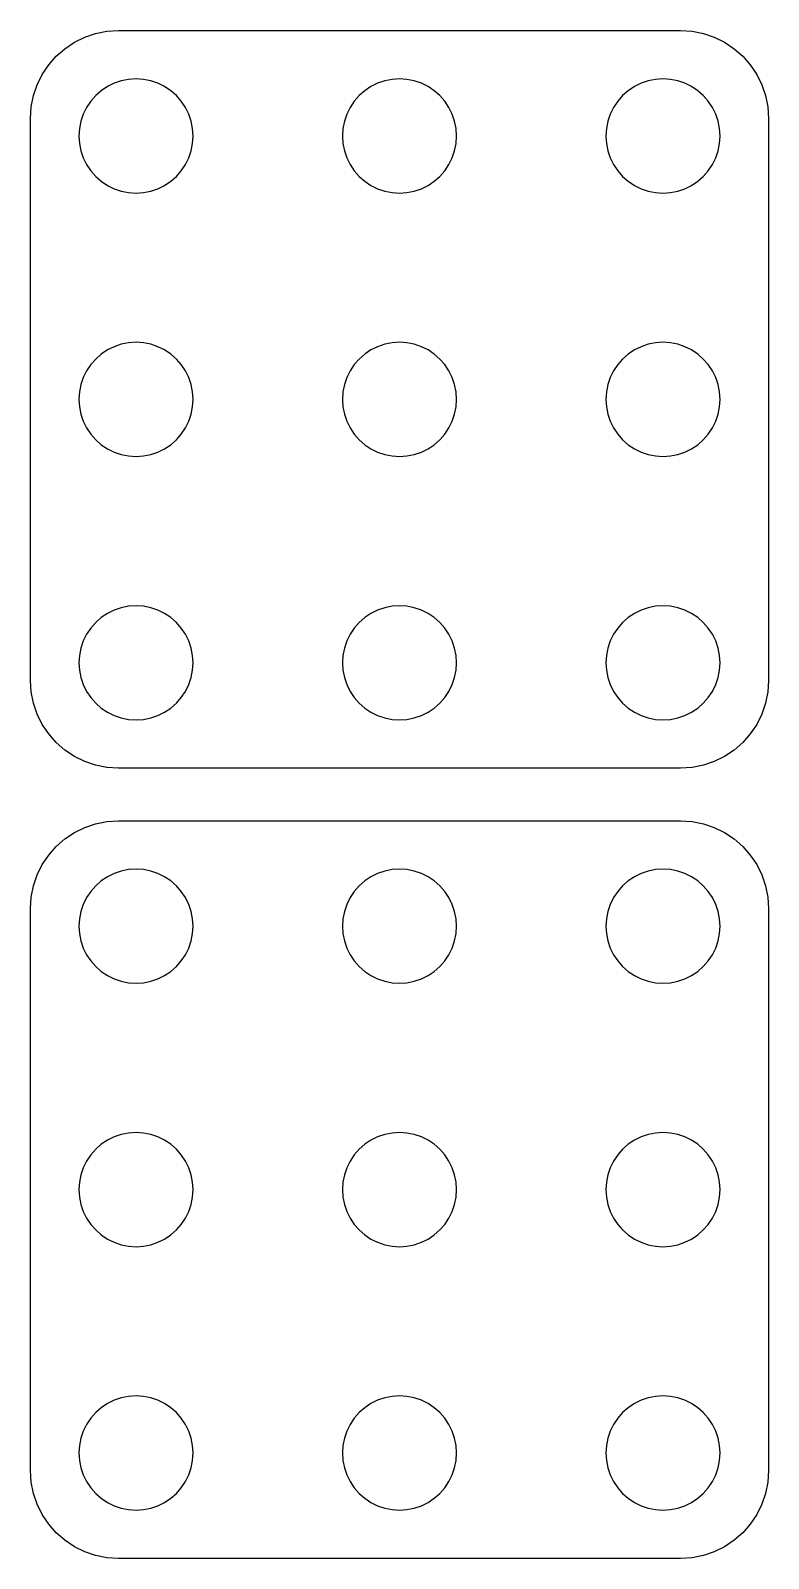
# Model space of a CAD drawing. Header units: metres. Extents: x -105 to 105, y -149 to 149.
# Drawn here: x -6 to 36, y -96 to -9 of the extents above; entities that cross this region are included whole.
import ezdxf

# ---------------------------------------------------------------- set-up
doc = ezdxf.new("R2010")
doc.units = ezdxf.units.M

msp = doc.modelspace()

# ---------------------------------------------------------------- linework, layer by layer
for p, q in [((-3.50499, -9.66489), (-2.91841, -9.37561)), ((-2.91841, -9.37561), (-2.29909, -9.16537)), ((-2.29909, -9.16537), (-1.65762, -9.03778)), ((-1.65762, -9.03778), (-1.00499, -8.99501)), ((-1.00499, -8.99501), (31.005, -8.99501)), ((31.005, -8.99501), (31.6576, -9.03778)), ((31.6576, -9.03778), (32.2991, -9.16537)), ((32.2991, -9.16537), (32.9184, -9.37561)), ((32.9184, -9.37561), (33.505, -9.66489)), ((-4.54053, -10.4595), (-4.0488, -10.0282)), ((-4.0488, -10.0282), (-3.50499, -9.66489)), ((33.505, -9.66489), (34.0488, -10.0282)), ((34.0488, -10.0282), (34.5405, -10.4595)), ((-5.33511, -11.495), (-4.97176, -10.9512)), ((-4.97176, -10.9512), (-4.54053, -10.4595)), ((34.5405, -10.4595), (34.9718, -10.9512)), ((34.9718, -10.9512), (35.3351, -11.495)), ((-5.83463, -12.7009), (-5.62439, -12.0816)), ((-5.62439, -12.0816), (-5.33511, -11.495)), ((-1.24371, -11.9974), (-1.625, -12.1854)), ((-0.84116, -11.8607), (-1.24371, -11.9974)), ((-0.42421, -11.7778), (-0.84116, -11.8607)), ((0, -11.75), (-0.42421, -11.7778)), ((0.42421, -11.7778), (0, -11.75)), ((0.84116, -11.8607), (0.42421, -11.7778)), ((1.24371, -11.9974), (0.84116, -11.8607)), ((1.625, -12.1854), (1.24371, -11.9974)), ((13.7563, -11.9974), (13.375, -12.1854)), ((14.1588, -11.8607), (13.7563, -11.9974)), ((14.5758, -11.7778), (14.1588, -11.8607)), ((15, -11.75), (14.5758, -11.7778)), ((15.4242, -11.7778), (15, -11.75)), ((15.8412, -11.8607), (15.4242, -11.7778)), ((16.2437, -11.9974), (15.8412, -11.8607)), ((16.625, -12.1854), (16.2437, -11.9974)), ((28.7563, -11.9974), (28.375, -12.1854)), ((29.1588, -11.8607), (28.7563, -11.9974)), ((29.5758, -11.7778), (29.1588, -11.8607)), ((30, -11.75), (29.5758, -11.7778)), ((30.4242, -11.7778), (30, -11.75)), ((30.8412, -11.8607), (30.4242, -11.7778)), ((31.2437, -11.9974), (30.8412, -11.8607)), ((31.625, -12.1854), (31.2437, -11.9974)), ((35.3351, -11.495), (35.6244, -12.0816)), ((35.6244, -12.0816), (35.8346, -12.7009)), ((-5.96222, -13.3424), (-5.83463, -12.7009)), ((-2.57838, -13.0215), (-2.81458, -13.375)), ((-2.2981, -12.7019), (-2.57838, -13.0215)), ((-1.97847, -12.4216), (-2.2981, -12.7019)), ((-1.625, -12.1854), (-1.97847, -12.4216)), ((1.97847, -12.4216), (1.625, -12.1854)), ((2.2981, -12.7019), (1.97847, -12.4216)), ((2.57838, -13.0215), (2.2981, -12.7019)), ((2.81458, -13.375), (2.57838, -13.0215)), ((12.4216, -13.0215), (12.1854, -13.375)), ((12.7019, -12.7019), (12.4216, -13.0215)), ((13.0215, -12.4216), (12.7019, -12.7019)), ((13.375, -12.1854), (13.0215, -12.4216)), ((16.9785, -12.4216), (16.625, -12.1854)), ((17.2981, -12.7019), (16.9785, -12.4216)), ((17.5784, -13.0215), (17.2981, -12.7019)), ((17.8146, -13.375), (17.5784, -13.0215)), ((27.4216, -13.0215), (27.1854, -13.375)), ((27.7019, -12.7019), (27.4216, -13.0215)), ((28.0215, -12.4216), (27.7019, -12.7019)), ((28.375, -12.1854), (28.0215, -12.4216)), ((31.9785, -12.4216), (31.625, -12.1854)), ((32.2981, -12.7019), (31.9785, -12.4216)), ((32.5784, -13.0215), (32.2981, -12.7019)), ((32.8146, -13.375), (32.5784, -13.0215)), ((35.8346, -12.7009), (35.9622, -13.3424)), ((-6.00499, -13.995), (-5.96222, -13.3424)), ((-3.00259, -13.7563), (-3.13925, -14.1588)), ((-2.81458, -13.375), (-3.00259, -13.7563)), ((3.00261, -13.7563), (2.81458, -13.375)), ((3.13925, -14.1588), (3.00261, -13.7563)), ((11.9974, -13.7563), (11.8607, -14.1588)), ((12.1854, -13.375), (11.9974, -13.7563)), ((18.0026, -13.7563), (17.8146, -13.375)), ((18.1393, -14.1588), (18.0026, -13.7563)), ((26.9974, -13.7563), (26.8607, -14.1588)), ((27.1854, -13.375), (26.9974, -13.7563)), ((33.0026, -13.7563), (32.8146, -13.375)), ((33.1393, -14.1588), (33.0026, -13.7563)), ((35.9622, -13.3424), (36.005, -13.995)), ((-6.00499, -46.005), (-6.00499, -13.995)), ((-3.22218, -14.5758), (-3.25, -15)), ((-3.13925, -14.1588), (-3.22218, -14.5758)), ((3.22218, -14.5758), (3.13925, -14.1588)), ((3.25, -15), (3.22218, -14.5758)), ((11.7778, -14.5758), (11.75, -15)), ((11.8607, -14.1588), (11.7778, -14.5758)), ((18.2222, -14.5758), (18.1393, -14.1588)), ((18.25, -15), (18.2222, -14.5758)), ((26.7778, -14.5758), (26.75, -15)), ((26.8607, -14.1588), (26.7778, -14.5758)), ((33.2222, -14.5758), (33.1393, -14.1588)), ((33.25, -15), (33.2222, -14.5758)), ((36.005, -13.995), (36.005, -46.005)), ((-3.25, -15), (-3.22218, -15.4242)), ((-3.22218, -15.4242), (-3.13925, -15.8412)), ((3.13925, -15.8412), (3.22218, -15.4242)), ((3.22218, -15.4242), (3.25, -15)), ((11.75, -15), (11.7778, -15.4242)), ((11.7778, -15.4242), (11.8607, -15.8412)), ((18.1393, -15.8412), (18.2222, -15.4242)), ((18.2222, -15.4242), (18.25, -15)), ((26.75, -15), (26.7778, -15.4242)), ((26.7778, -15.4242), (26.8607, -15.8412)), ((33.1393, -15.8412), (33.2222, -15.4242)), ((33.2222, -15.4242), (33.25, -15)), ((-3.13925, -15.8412), (-3.00259, -16.2437)), ((-3.00259, -16.2437), (-2.81458, -16.625)), ((2.81458, -16.625), (3.00261, -16.2437)), ((3.00261, -16.2437), (3.13925, -15.8412)), ((11.8607, -15.8412), (11.9974, -16.2437)), ((11.9974, -16.2437), (12.1854, -16.625)), ((17.8146, -16.625), (18.0026, -16.2437)), ((18.0026, -16.2437), (18.1393, -15.8412)), ((26.8607, -15.8412), (26.9974, -16.2437)), ((26.9974, -16.2437), (27.1854, -16.625)), ((32.8146, -16.625), (33.0026, -16.2437)), ((33.0026, -16.2437), (33.1393, -15.8412)), ((-2.81458, -16.625), (-2.57838, -16.9785)), ((-2.57838, -16.9785), (-2.2981, -17.2981)), ((-2.2981, -17.2981), (-1.97847, -17.5784)), ((1.97847, -17.5784), (2.2981, -17.2981)), ((2.2981, -17.2981), (2.57838, -16.9785)), ((2.57838, -16.9785), (2.81458, -16.625)), ((12.1854, -16.625), (12.4216, -16.9785)), ((12.4216, -16.9785), (12.7019, -17.2981)), ((12.7019, -17.2981), (13.0215, -17.5784)), ((16.9785, -17.5784), (17.2981, -17.2981)), ((17.2981, -17.2981), (17.5784, -16.9785)), ((17.5784, -16.9785), (17.8146, -16.625)), ((27.1854, -16.625), (27.4216, -16.9785)), ((27.4216, -16.9785), (27.7019, -17.2981)), ((27.7019, -17.2981), (28.0215, -17.5784)), ((31.9785, -17.5784), (32.2981, -17.2981)), ((32.2981, -17.2981), (32.5784, -16.9785)), ((32.5784, -16.9785), (32.8146, -16.625)), ((-1.97847, -17.5784), (-1.625, -17.8146)), ((-1.625, -17.8146), (-1.24371, -18.0026)), ((-1.24371, -18.0026), (-0.84116, -18.1393)), ((-0.84116, -18.1393), (-0.42421, -18.2222)), ((-0.42421, -18.2222), (0, -18.25)), ((0, -18.25), (0.42421, -18.2222)), ((0.42421, -18.2222), (0.84116, -18.1393)), ((0.84116, -18.1393), (1.24371, -18.0026)), ((1.24371, -18.0026), (1.625, -17.8146)), ((1.625, -17.8146), (1.97847, -17.5784)), ((13.0215, -17.5784), (13.375, -17.8146)), ((13.375, -17.8146), (13.7563, -18.0026)), ((13.7563, -18.0026), (14.1588, -18.1393)), ((14.1588, -18.1393), (14.5758, -18.2222)), ((14.5758, -18.2222), (15, -18.25)), ((15, -18.25), (15.4242, -18.2222)), ((15.4242, -18.2222), (15.8412, -18.1393)), ((15.8412, -18.1393), (16.2437, -18.0026)), ((16.2437, -18.0026), (16.625, -17.8146)), ((16.625, -17.8146), (16.9785, -17.5784)), ((28.0215, -17.5784), (28.375, -17.8146)), ((28.375, -17.8146), (28.7563, -18.0026)), ((28.7563, -18.0026), (29.1588, -18.1393)), ((29.1588, -18.1393), (29.5758, -18.2222)), ((29.5758, -18.2222), (30, -18.25)), ((30, -18.25), (30.4242, -18.2222)), ((30.4242, -18.2222), (30.8412, -18.1393)), ((30.8412, -18.1393), (31.2437, -18.0026)), ((31.2437, -18.0026), (31.625, -17.8146)), ((31.625, -17.8146), (31.9785, -17.5784)), ((-0.84116, -26.8607), (-1.24371, -26.9974)), ((-0.42421, -26.7778), (-0.84116, -26.8607)), ((0, -26.75), (-0.42421, -26.7778)), ((0.42421, -26.7778), (0, -26.75)), ((0.84116, -26.8607), (0.42421, -26.7778)), ((1.24371, -26.9974), (0.84116, -26.8607)), ((14.1588, -26.8607), (13.7563, -26.9974)), ((14.5758, -26.7778), (14.1588, -26.8607)), ((15, -26.75), (14.5758, -26.7778)), ((15.4242, -26.7778), (15, -26.75)), ((15.8412, -26.8607), (15.4242, -26.7778)), ((16.2437, -26.9974), (15.8412, -26.8607)), ((29.1588, -26.8607), (28.7563, -26.9974)), ((29.5758, -26.7778), (29.1588, -26.8607)), ((30, -26.75), (29.5758, -26.7778)), ((30.4242, -26.7778), (30, -26.75)), ((30.8412, -26.8607), (30.4242, -26.7778)), ((31.2437, -26.9974), (30.8412, -26.8607)), ((-2.2981, -27.7019), (-2.57838, -28.0215)), ((-1.97847, -27.4216), (-2.2981, -27.7019)), ((-1.625, -27.1854), (-1.97847, -27.4216)), ((-1.24371, -26.9974), (-1.625, -27.1854)), ((1.625, -27.1854), (1.24371, -26.9974)), ((1.97847, -27.4216), (1.625, -27.1854)), ((2.2981, -27.7019), (1.97847, -27.4216)), ((2.57838, -28.0215), (2.2981, -27.7019)), ((12.7019, -27.7019), (12.4216, -28.0215)), ((13.0215, -27.4216), (12.7019, -27.7019)), ((13.375, -27.1854), (13.0215, -27.4216)), ((13.7563, -26.9974), (13.375, -27.1854)), ((16.625, -27.1854), (16.2437, -26.9974)), ((16.9785, -27.4216), (16.625, -27.1854)), ((17.2981, -27.7019), (16.9785, -27.4216)), ((17.5784, -28.0215), (17.2981, -27.7019)), ((27.7019, -27.7019), (27.4216, -28.0215)), ((28.0215, -27.4216), (27.7019, -27.7019)), ((28.375, -27.1854), (28.0215, -27.4216)), ((28.7563, -26.9974), (28.375, -27.1854)), ((31.625, -27.1854), (31.2437, -26.9974)), ((31.9785, -27.4216), (31.625, -27.1854)), ((32.2981, -27.7019), (31.9785, -27.4216)), ((32.5784, -28.0215), (32.2981, -27.7019)), ((-2.81458, -28.375), (-3.00259, -28.7563)), ((-2.57838, -28.0215), (-2.81458, -28.375)), ((2.81458, -28.375), (2.57838, -28.0215)), ((3.00261, -28.7563), (2.81458, -28.375)), ((12.1854, -28.375), (11.9974, -28.7563)), ((12.4216, -28.0215), (12.1854, -28.375)), ((17.8146, -28.375), (17.5784, -28.0215)), ((18.0026, -28.7563), (17.8146, -28.375)), ((27.1854, -28.375), (26.9974, -28.7563)), ((27.4216, -28.0215), (27.1854, -28.375)), ((32.8146, -28.375), (32.5784, -28.0215)), ((33.0026, -28.7563), (32.8146, -28.375)), ((-3.22218, -29.5758), (-3.25, -30)), ((-3.13925, -29.1588), (-3.22218, -29.5758)), ((-3.00259, -28.7563), (-3.13925, -29.1588)), ((3.13925, -29.1588), (3.00261, -28.7563)), ((3.22218, -29.5758), (3.13925, -29.1588)), ((3.25, -30), (3.22218, -29.5758)), ((11.7778, -29.5758), (11.75, -30)), ((11.8607, -29.1588), (11.7778, -29.5758)), ((11.9974, -28.7563), (11.8607, -29.1588)), ((18.1393, -29.1588), (18.0026, -28.7563)), ((18.2222, -29.5758), (18.1393, -29.1588)), ((18.25, -30), (18.2222, -29.5758)), ((26.7778, -29.5758), (26.75, -30)), ((26.8607, -29.1588), (26.7778, -29.5758)), ((26.9974, -28.7563), (26.8607, -29.1588)), ((33.1393, -29.1588), (33.0026, -28.7563)), ((33.2222, -29.5758), (33.1393, -29.1588)), ((33.25, -30), (33.2222, -29.5758)), ((-3.25, -30), (-3.22218, -30.4242)), ((-3.22218, -30.4242), (-3.13925, -30.8412)), ((3.13925, -30.8412), (3.22218, -30.4242)), ((3.22218, -30.4242), (3.25, -30)), ((11.75, -30), (11.7778, -30.4242)), ((11.7778, -30.4242), (11.8607, -30.8412)), ((18.1393, -30.8412), (18.2222, -30.4242)), ((18.2222, -30.4242), (18.25, -30)), ((26.75, -30), (26.7778, -30.4242)), ((26.7778, -30.4242), (26.8607, -30.8412)), ((33.1393, -30.8412), (33.2222, -30.4242)), ((33.2222, -30.4242), (33.25, -30)), ((-3.13925, -30.8412), (-3.00259, -31.2437)), ((-3.00259, -31.2437), (-2.81458, -31.625)), ((2.81458, -31.625), (3.00261, -31.2437)), ((3.00261, -31.2437), (3.13925, -30.8412)), ((11.8607, -30.8412), (11.9974, -31.2437)), ((11.9974, -31.2437), (12.1854, -31.625)), ((17.8146, -31.625), (18.0026, -31.2437)), ((18.0026, -31.2437), (18.1393, -30.8412)), ((26.8607, -30.8412), (26.9974, -31.2437)), ((26.9974, -31.2437), (27.1854, -31.625)), ((32.8146, -31.625), (33.0026, -31.2437)), ((33.0026, -31.2437), (33.1393, -30.8412)), ((-2.81458, -31.625), (-2.57838, -31.9785)), ((-2.57838, -31.9785), (-2.2981, -32.2981)), ((2.2981, -32.2981), (2.57838, -31.9785)), ((2.57838, -31.9785), (2.81458, -31.625)), ((12.1854, -31.625), (12.4216, -31.9785)), ((12.4216, -31.9785), (12.7019, -32.2981)), ((17.2981, -32.2981), (17.5784, -31.9785)), ((17.5784, -31.9785), (17.8146, -31.625)), ((27.1854, -31.625), (27.4216, -31.9785)), ((27.4216, -31.9785), (27.7019, -32.2981)), ((32.2981, -32.2981), (32.5784, -31.9785)), ((32.5784, -31.9785), (32.8146, -31.625)), ((-2.2981, -32.2981), (-1.97847, -32.5784)), ((-1.97847, -32.5784), (-1.625, -32.8146)), ((-1.625, -32.8146), (-1.24371, -33.0026)), ((-1.24371, -33.0026), (-0.84116, -33.1393)), ((0.84116, -33.1393), (1.24371, -33.0026)), ((1.24371, -33.0026), (1.625, -32.8146)), ((1.625, -32.8146), (1.97847, -32.5784)), ((1.97847, -32.5784), (2.2981, -32.2981)), ((12.7019, -32.2981), (13.0215, -32.5784)), ((13.0215, -32.5784), (13.375, -32.8146)), ((13.375, -32.8146), (13.7563, -33.0026)), ((13.7563, -33.0026), (14.1588, -33.1393)), ((15.8412, -33.1393), (16.2437, -33.0026)), ((16.2437, -33.0026), (16.625, -32.8146)), ((16.625, -32.8146), (16.9785, -32.5784)), ((16.9785, -32.5784), (17.2981, -32.2981)), ((27.7019, -32.2981), (28.0215, -32.5784)), ((28.0215, -32.5784), (28.375, -32.8146)), ((28.375, -32.8146), (28.7563, -33.0026)), ((28.7563, -33.0026), (29.1588, -33.1393)), ((30.8412, -33.1393), (31.2437, -33.0026)), ((31.2437, -33.0026), (31.625, -32.8146)), ((31.625, -32.8146), (31.9785, -32.5784)), ((31.9785, -32.5784), (32.2981, -32.2981)), ((-0.84116, -33.1393), (-0.42421, -33.2222)), ((-0.42421, -33.2222), (0, -33.25)), ((0, -33.25), (0.42421, -33.2222)), ((0.42421, -33.2222), (0.84116, -33.1393)), ((14.1588, -33.1393), (14.5758, -33.2222)), ((14.5758, -33.2222), (15, -33.25)), ((15, -33.25), (15.4242, -33.2222)), ((15.4242, -33.2222), (15.8412, -33.1393)), ((29.1588, -33.1393), (29.5758, -33.2222)), ((29.5758, -33.2222), (30, -33.25)), ((30, -33.25), (30.4242, -33.2222)), ((30.4242, -33.2222), (30.8412, -33.1393)), ((0, -41.75), (-0.42421, -41.7778)), ((0.42421, -41.7778), (0, -41.75)), ((15, -41.75), (14.5758, -41.7778)), ((15.4242, -41.7778), (15, -41.75)), ((30, -41.75), (29.5758, -41.7778)), ((30.4242, -41.7778), (30, -41.75)), ((-1.97847, -42.4216), (-2.2981, -42.7019)), ((-1.625, -42.1854), (-1.97847, -42.4216)), ((-1.24371, -41.9974), (-1.625, -42.1854)), ((-0.84116, -41.8607), (-1.24371, -41.9974)), ((-0.42421, -41.7778), (-0.84116, -41.8607)), ((0.84116, -41.8607), (0.42421, -41.7778)), ((1.24371, -41.9974), (0.84116, -41.8607)), ((1.625, -42.1854), (1.24371, -41.9974)), ((1.97847, -42.4216), (1.625, -42.1854)), ((2.2981, -42.7019), (1.97847, -42.4216)), ((13.0215, -42.4216), (12.7019, -42.7019)), ((13.375, -42.1854), (13.0215, -42.4216)), ((13.7563, -41.9974), (13.375, -42.1854)), ((14.1588, -41.8607), (13.7563, -41.9974)), ((14.5758, -41.7778), (14.1588, -41.8607)), ((15.8412, -41.8607), (15.4242, -41.7778)), ((16.2437, -41.9974), (15.8412, -41.8607)), ((16.625, -42.1854), (16.2437, -41.9974)), ((16.9785, -42.4216), (16.625, -42.1854)), ((17.2981, -42.7019), (16.9785, -42.4216)), ((28.0215, -42.4216), (27.7019, -42.7019)), ((28.375, -42.1854), (28.0215, -42.4216)), ((28.7563, -41.9974), (28.375, -42.1854)), ((29.1588, -41.8607), (28.7563, -41.9974)), ((29.5758, -41.7778), (29.1588, -41.8607)), ((30.8412, -41.8607), (30.4242, -41.7778)), ((31.2437, -41.9974), (30.8412, -41.8607)), ((31.625, -42.1854), (31.2437, -41.9974)), ((31.9785, -42.4216), (31.625, -42.1854)), ((32.2981, -42.7019), (31.9785, -42.4216)), ((-2.81458, -43.375), (-3.00259, -43.7563)), ((-2.57838, -43.0215), (-2.81458, -43.375)), ((-2.2981, -42.7019), (-2.57838, -43.0215)), ((2.57838, -43.0215), (2.2981, -42.7019)), ((2.81458, -43.375), (2.57838, -43.0215)), ((3.00261, -43.7563), (2.81458, -43.375)), ((12.1854, -43.375), (11.9974, -43.7563)), ((12.4216, -43.0215), (12.1854, -43.375)), ((12.7019, -42.7019), (12.4216, -43.0215)), ((17.5784, -43.0215), (17.2981, -42.7019)), ((17.8146, -43.375), (17.5784, -43.0215)), ((18.0026, -43.7563), (17.8146, -43.375)), ((27.1854, -43.375), (26.9974, -43.7563)), ((27.4216, -43.0215), (27.1854, -43.375)), ((27.7019, -42.7019), (27.4216, -43.0215)), ((32.5784, -43.0215), (32.2981, -42.7019)), ((32.8146, -43.375), (32.5784, -43.0215)), ((33.0026, -43.7563), (32.8146, -43.375)), ((-3.13925, -44.1588), (-3.22218, -44.5758)), ((-3.00259, -43.7563), (-3.13925, -44.1588)), ((3.13925, -44.1588), (3.00261, -43.7563)), ((3.22218, -44.5758), (3.13925, -44.1588)), ((11.8607, -44.1588), (11.7778, -44.5758)), ((11.9974, -43.7563), (11.8607, -44.1588)), ((18.1393, -44.1588), (18.0026, -43.7563)), ((18.2222, -44.5758), (18.1393, -44.1588)), ((26.8607, -44.1588), (26.7778, -44.5758)), ((26.9974, -43.7563), (26.8607, -44.1588)), ((33.1393, -44.1588), (33.0026, -43.7563)), ((33.2222, -44.5758), (33.1393, -44.1588)), ((-3.22218, -44.5758), (-3.25, -45)), ((-3.25, -45), (-3.22218, -45.4242)), ((3.25, -45), (3.22218, -44.5758)), ((3.22218, -45.4242), (3.25, -45)), ((11.7778, -44.5758), (11.75, -45)), ((11.75, -45), (11.7778, -45.4242)), ((18.25, -45), (18.2222, -44.5758)), ((18.2222, -45.4242), (18.25, -45)), ((26.7778, -44.5758), (26.75, -45)), ((26.75, -45), (26.7778, -45.4242)), ((33.25, -45), (33.2222, -44.5758)), ((33.2222, -45.4242), (33.25, -45)), ((-5.96222, -46.6576), (-6.00499, -46.005)), ((-3.22218, -45.4242), (-3.13925, -45.8412)), ((-3.13925, -45.8412), (-3.00259, -46.2437)), ((3.00261, -46.2437), (3.13925, -45.8412)), ((3.13925, -45.8412), (3.22218, -45.4242)), ((11.7778, -45.4242), (11.8607, -45.8412)), ((11.8607, -45.8412), (11.9974, -46.2437)), ((18.0026, -46.2437), (18.1393, -45.8412)), ((18.1393, -45.8412), (18.2222, -45.4242)), ((26.7778, -45.4242), (26.8607, -45.8412)), ((26.8607, -45.8412), (26.9974, -46.2437)), ((33.0026, -46.2437), (33.1393, -45.8412)), ((33.1393, -45.8412), (33.2222, -45.4242)), ((36.005, -46.005), (35.9622, -46.6576)), ((-5.83463, -47.2991), (-5.96222, -46.6576)), ((-3.00259, -46.2437), (-2.81458, -46.625)), ((-2.81458, -46.625), (-2.57838, -46.9785)), ((-2.57838, -46.9785), (-2.2981, -47.2981)), ((2.2981, -47.2981), (2.57838, -46.9785)), ((2.57838, -46.9785), (2.81458, -46.625)), ((2.81458, -46.625), (3.00261, -46.2437)), ((11.9974, -46.2437), (12.1854, -46.625)), ((12.1854, -46.625), (12.4216, -46.9785)), ((12.4216, -46.9785), (12.7019, -47.2981)), ((17.2981, -47.2981), (17.5784, -46.9785)), ((17.5784, -46.9785), (17.8146, -46.625)), ((17.8146, -46.625), (18.0026, -46.2437)), ((26.9974, -46.2437), (27.1854, -46.625)), ((27.1854, -46.625), (27.4216, -46.9785)), ((27.4216, -46.9785), (27.7019, -47.2981)), ((32.2981, -47.2981), (32.5784, -46.9785)), ((32.5784, -46.9785), (32.8146, -46.625)), ((32.8146, -46.625), (33.0026, -46.2437)), ((35.9622, -46.6576), (35.8346, -47.2991)), ((-5.62439, -47.9184), (-5.83463, -47.2991)), ((-2.2981, -47.2981), (-1.97847, -47.5784)), ((-1.97847, -47.5784), (-1.625, -47.8146)), ((-1.625, -47.8146), (-1.24371, -48.0026)), ((1.24371, -48.0026), (1.625, -47.8146)), ((1.625, -47.8146), (1.97847, -47.5784)), ((1.97847, -47.5784), (2.2981, -47.2981)), ((12.7019, -47.2981), (13.0215, -47.5784)), ((13.0215, -47.5784), (13.375, -47.8146)), ((13.375, -47.8146), (13.7563, -48.0026)), ((16.2437, -48.0026), (16.625, -47.8146)), ((16.625, -47.8146), (16.9785, -47.5784)), ((16.9785, -47.5784), (17.2981, -47.2981)), ((27.7019, -47.2981), (28.0215, -47.5784)), ((28.0215, -47.5784), (28.375, -47.8146)), ((28.375, -47.8146), (28.7563, -48.0026)), ((31.2437, -48.0026), (31.625, -47.8146)), ((31.625, -47.8146), (31.9785, -47.5784)), ((31.9785, -47.5784), (32.2981, -47.2981)), ((35.8346, -47.2991), (35.6244, -47.9184)), ((-5.33511, -48.505), (-5.62439, -47.9184)), ((-4.97176, -49.0488), (-5.33511, -48.505)), ((-1.24371, -48.0026), (-0.84116, -48.1393)), ((-0.84116, -48.1393), (-0.42421, -48.2222)), ((-0.42421, -48.2222), (0, -48.25)), ((0, -48.25), (0.42421, -48.2222)), ((0.42421, -48.2222), (0.84116, -48.1393)), ((0.84116, -48.1393), (1.24371, -48.0026)), ((13.7563, -48.0026), (14.1588, -48.1393)), ((14.1588, -48.1393), (14.5758, -48.2222)), ((14.5758, -48.2222), (15, -48.25)), ((15, -48.25), (15.4242, -48.2222)), ((15.4242, -48.2222), (15.8412, -48.1393)), ((15.8412, -48.1393), (16.2437, -48.0026)), ((28.7563, -48.0026), (29.1588, -48.1393)), ((29.1588, -48.1393), (29.5758, -48.2222)), ((29.5758, -48.2222), (30, -48.25)), ((30, -48.25), (30.4242, -48.2222)), ((30.4242, -48.2222), (30.8412, -48.1393)), ((30.8412, -48.1393), (31.2437, -48.0026)), ((35.3351, -48.505), (34.9718, -49.0488)), ((35.6244, -47.9184), (35.3351, -48.505)), ((-4.54053, -49.5405), (-4.97176, -49.0488)), ((-4.0488, -49.9718), (-4.54053, -49.5405)), ((34.5405, -49.5405), (34.0488, -49.9718)), ((34.9718, -49.0488), (34.5405, -49.5405)), ((-3.50499, -50.3351), (-4.0488, -49.9718)), ((-2.91841, -50.6244), (-3.50499, -50.3351)), ((33.505, -50.3351), (32.9184, -50.6244)), ((34.0488, -49.9718), (33.505, -50.3351)), ((-2.29909, -50.8346), (-2.91841, -50.6244)), ((-1.65762, -50.9622), (-2.29909, -50.8346)), ((-1.00499, -51.005), (-1.65762, -50.9622)), ((31.005, -51.005), (-1.00499, -51.005)), ((31.6576, -50.9622), (31.005, -51.005)), ((32.2991, -50.8346), (31.6576, -50.9622)), ((32.9184, -50.6244), (32.2991, -50.8346)), ((-4.0488, -55.0282), (-3.50499, -54.6649)), ((-3.50499, -54.6649), (-2.91841, -54.3756)), ((-2.91841, -54.3756), (-2.29909, -54.1654)), ((-2.29909, -54.1654), (-1.65762, -54.0378)), ((-1.65762, -54.0378), (-1.00499, -53.995)), ((-1.00499, -53.995), (31.005, -53.995)), ((31.005, -53.995), (31.6576, -54.0378)), ((31.6576, -54.0378), (32.2991, -54.1654)), ((32.2991, -54.1654), (32.9184, -54.3756)), ((32.9184, -54.3756), (33.505, -54.6649)), ((33.505, -54.6649), (34.0488, -55.0282)), ((-4.97176, -55.9512), (-4.54053, -55.4595)), ((-4.54053, -55.4595), (-4.0488, -55.0282)), ((34.0488, -55.0282), (34.5405, -55.4595)), ((34.5405, -55.4595), (34.9718, -55.9512)), ((-5.62439, -57.0816), (-5.33511, -56.495)), ((-5.33511, -56.495), (-4.97176, -55.9512)), ((34.9718, -55.9512), (35.3351, -56.495)), ((35.3351, -56.495), (35.6244, -57.0816)), ((-5.83463, -57.7009), (-5.62439, -57.0816)), ((-1.97847, -57.4216), (-2.2981, -57.7019)), ((-1.625, -57.1854), (-1.97847, -57.4216)), ((-1.24371, -56.9974), (-1.625, -57.1854)), ((-0.84116, -56.8607), (-1.24371, -56.9974)), ((-0.42421, -56.7778), (-0.84116, -56.8607)), ((0, -56.75), (-0.42421, -56.7778)), ((0.42421, -56.7778), (0, -56.75)), ((0.84116, -56.8607), (0.42421, -56.7778)), ((1.24371, -56.9974), (0.84116, -56.8607)), ((1.625, -57.1854), (1.24371, -56.9974)), ((1.97847, -57.4216), (1.625, -57.1854)), ((2.2981, -57.7019), (1.97847, -57.4216)), ((13.0215, -57.4216), (12.7019, -57.7019)), ((13.375, -57.1854), (13.0215, -57.4216)), ((13.7563, -56.9974), (13.375, -57.1854)), ((14.1588, -56.8607), (13.7563, -56.9974)), ((14.5758, -56.7778), (14.1588, -56.8607)), ((15, -56.75), (14.5758, -56.7778)), ((15.4242, -56.7778), (15, -56.75)), ((15.8412, -56.8607), (15.4242, -56.7778)), ((16.2437, -56.9974), (15.8412, -56.8607)), ((16.625, -57.1854), (16.2437, -56.9974)), ((16.9785, -57.4216), (16.625, -57.1854)), ((17.2981, -57.7019), (16.9785, -57.4216)), ((28.0215, -57.4216), (27.7019, -57.7019)), ((28.375, -57.1854), (28.0215, -57.4216)), ((28.7563, -56.9974), (28.375, -57.1854)), ((29.1588, -56.8607), (28.7563, -56.9974)), ((29.5758, -56.7778), (29.1588, -56.8607)), ((30, -56.75), (29.5758, -56.7778)), ((30.4242, -56.7778), (30, -56.75)), ((30.8412, -56.8607), (30.4242, -56.7778)), ((31.2437, -56.9974), (30.8412, -56.8607)), ((31.625, -57.1854), (31.2437, -56.9974)), ((31.9785, -57.4216), (31.625, -57.1854)), ((32.2981, -57.7019), (31.9785, -57.4216)), ((35.6244, -57.0816), (35.8346, -57.7009)), ((-5.96222, -58.3424), (-5.83463, -57.7009)), ((-2.57838, -58.0215), (-2.81458, -58.375)), ((-2.2981, -57.7019), (-2.57838, -58.0215)), ((2.57838, -58.0215), (2.2981, -57.7019)), ((2.81458, -58.375), (2.57838, -58.0215)), ((12.4216, -58.0215), (12.1854, -58.375)), ((12.7019, -57.7019), (12.4216, -58.0215)), ((17.5784, -58.0215), (17.2981, -57.7019)), ((17.8146, -58.375), (17.5784, -58.0215)), ((27.4216, -58.0215), (27.1854, -58.375)), ((27.7019, -57.7019), (27.4216, -58.0215)), ((32.5784, -58.0215), (32.2981, -57.7019)), ((32.8146, -58.375), (32.5784, -58.0215)), ((35.8346, -57.7009), (35.9622, -58.3424)), ((-6.00499, -58.995), (-5.96222, -58.3424)), ((-6.00499, -91.005), (-6.00499, -58.995)), ((-3.13925, -59.1588), (-3.22218, -59.5758)), ((-3.00259, -58.7563), (-3.13925, -59.1588)), ((-2.81458, -58.375), (-3.00259, -58.7563)), ((3.00261, -58.7563), (2.81458, -58.375)), ((3.13925, -59.1588), (3.00261, -58.7563)), ((3.22218, -59.5758), (3.13925, -59.1588)), ((11.8607, -59.1588), (11.7778, -59.5758)), ((11.9974, -58.7563), (11.8607, -59.1588)), ((12.1854, -58.375), (11.9974, -58.7563)), ((18.0026, -58.7563), (17.8146, -58.375)), ((18.1393, -59.1588), (18.0026, -58.7563)), ((18.2222, -59.5758), (18.1393, -59.1588)), ((26.8607, -59.1588), (26.7778, -59.5758)), ((26.9974, -58.7563), (26.8607, -59.1588)), ((27.1854, -58.375), (26.9974, -58.7563)), ((33.0026, -58.7563), (32.8146, -58.375)), ((33.1393, -59.1588), (33.0026, -58.7563)), ((33.2222, -59.5758), (33.1393, -59.1588)), ((35.9622, -58.3424), (36.005, -58.995)), ((36.005, -58.995), (36.005, -91.005)), ((-3.22218, -59.5758), (-3.25, -60)), ((-3.25, -60), (-3.22218, -60.4242)), ((3.25, -60), (3.22218, -59.5758)), ((3.22218, -60.4242), (3.25, -60)), ((11.7778, -59.5758), (11.75, -60)), ((11.75, -60), (11.7778, -60.4242)), ((18.25, -60), (18.2222, -59.5758)), ((18.2222, -60.4242), (18.25, -60)), ((26.7778, -59.5758), (26.75, -60)), ((26.75, -60), (26.7778, -60.4242)), ((33.25, -60), (33.2222, -59.5758)), ((33.2222, -60.4242), (33.25, -60)), ((-3.22218, -60.4242), (-3.13925, -60.8412)), ((-3.13925, -60.8412), (-3.00259, -61.2437)), ((3.00261, -61.2437), (3.13925, -60.8412)), ((3.13925, -60.8412), (3.22218, -60.4242)), ((11.7778, -60.4242), (11.8607, -60.8412)), ((11.8607, -60.8412), (11.9974, -61.2437)), ((18.0026, -61.2437), (18.1393, -60.8412)), ((18.1393, -60.8412), (18.2222, -60.4242)), ((26.7778, -60.4242), (26.8607, -60.8412)), ((26.8607, -60.8412), (26.9974, -61.2437)), ((33.0026, -61.2437), (33.1393, -60.8412)), ((33.1393, -60.8412), (33.2222, -60.4242)), ((-3.00259, -61.2437), (-2.81458, -61.625)), ((-2.81458, -61.625), (-2.57838, -61.9785)), ((2.57838, -61.9785), (2.81458, -61.625)), ((2.81458, -61.625), (3.00261, -61.2437)), ((11.9974, -61.2437), (12.1854, -61.625)), ((12.1854, -61.625), (12.4216, -61.9785)), ((17.5784, -61.9785), (17.8146, -61.625)), ((17.8146, -61.625), (18.0026, -61.2437)), ((26.9974, -61.2437), (27.1854, -61.625)), ((27.1854, -61.625), (27.4216, -61.9785)), ((32.5784, -61.9785), (32.8146, -61.625)), ((32.8146, -61.625), (33.0026, -61.2437)), ((-2.57838, -61.9785), (-2.2981, -62.2981)), ((-2.2981, -62.2981), (-1.97847, -62.5784)), ((-1.97847, -62.5784), (-1.625, -62.8146)), ((1.625, -62.8146), (1.97847, -62.5784)), ((1.97847, -62.5784), (2.2981, -62.2981)), ((2.2981, -62.2981), (2.57838, -61.9785)), ((12.4216, -61.9785), (12.7019, -62.2981)), ((12.7019, -62.2981), (13.0215, -62.5784)), ((13.0215, -62.5784), (13.375, -62.8146)), ((16.625, -62.8146), (16.9785, -62.5784)), ((16.9785, -62.5784), (17.2981, -62.2981)), ((17.2981, -62.2981), (17.5784, -61.9785)), ((27.4216, -61.9785), (27.7019, -62.2981)), ((27.7019, -62.2981), (28.0215, -62.5784)), ((28.0215, -62.5784), (28.375, -62.8146)), ((31.625, -62.8146), (31.9785, -62.5784)), ((31.9785, -62.5784), (32.2981, -62.2981)), ((32.2981, -62.2981), (32.5784, -61.9785)), ((-1.625, -62.8146), (-1.24371, -63.0026)), ((-1.24371, -63.0026), (-0.84116, -63.1393)), ((-0.84116, -63.1393), (-0.42421, -63.2222)), ((-0.42421, -63.2222), (0, -63.25)), ((0, -63.25), (0.42421, -63.2222)), ((0.42421, -63.2222), (0.84116, -63.1393)), ((0.84116, -63.1393), (1.24371, -63.0026)), ((1.24371, -63.0026), (1.625, -62.8146)), ((13.375, -62.8146), (13.7563, -63.0026)), ((13.7563, -63.0026), (14.1588, -63.1393)), ((14.1588, -63.1393), (14.5758, -63.2222)), ((14.5758, -63.2222), (15, -63.25)), ((15, -63.25), (15.4242, -63.2222)), ((15.4242, -63.2222), (15.8412, -63.1393)), ((15.8412, -63.1393), (16.2437, -63.0026)), ((16.2437, -63.0026), (16.625, -62.8146)), ((28.375, -62.8146), (28.7563, -63.0026)), ((28.7563, -63.0026), (29.1588, -63.1393)), ((29.1588, -63.1393), (29.5758, -63.2222)), ((29.5758, -63.2222), (30, -63.25)), ((30, -63.25), (30.4242, -63.2222)), ((30.4242, -63.2222), (30.8412, -63.1393)), ((30.8412, -63.1393), (31.2437, -63.0026)), ((31.2437, -63.0026), (31.625, -62.8146)), ((-1.625, -72.1854), (-1.97847, -72.4216)), ((-1.24371, -71.9974), (-1.625, -72.1854)), ((-0.84116, -71.8607), (-1.24371, -71.9974)), ((-0.42421, -71.7778), (-0.84116, -71.8607)), ((0, -71.75), (-0.42421, -71.7778)), ((0.42421, -71.7778), (0, -71.75)), ((0.84116, -71.8607), (0.42421, -71.7778)), ((1.24371, -71.9974), (0.84116, -71.8607)), ((1.625, -72.1854), (1.24371, -71.9974)), ((1.97847, -72.4216), (1.625, -72.1854)), ((13.375, -72.1854), (13.0215, -72.4216)), ((13.7563, -71.9974), (13.375, -72.1854)), ((14.1588, -71.8607), (13.7563, -71.9974)), ((14.5758, -71.7778), (14.1588, -71.8607)), ((15, -71.75), (14.5758, -71.7778)), ((15.4242, -71.7778), (15, -71.75)), ((15.8412, -71.8607), (15.4242, -71.7778)), ((16.2437, -71.9974), (15.8412, -71.8607)), ((16.625, -72.1854), (16.2437, -71.9974)), ((16.9785, -72.4216), (16.625, -72.1854)), ((28.375, -72.1854), (28.0215, -72.4216)), ((28.7563, -71.9974), (28.375, -72.1854)), ((29.1588, -71.8607), (28.7563, -71.9974)), ((29.5758, -71.7778), (29.1588, -71.8607)), ((30, -71.75), (29.5758, -71.7778)), ((30.4242, -71.7778), (30, -71.75)), ((30.8412, -71.8607), (30.4242, -71.7778)), ((31.2437, -71.9974), (30.8412, -71.8607)), ((31.625, -72.1854), (31.2437, -71.9974)), ((31.9785, -72.4216), (31.625, -72.1854)), ((-2.57838, -73.0215), (-2.81458, -73.375)), ((-2.2981, -72.7019), (-2.57838, -73.0215)), ((-1.97847, -72.4216), (-2.2981, -72.7019)), ((2.2981, -72.7019), (1.97847, -72.4216)), ((2.57838, -73.0215), (2.2981, -72.7019)), ((2.81458, -73.375), (2.57838, -73.0215)), ((12.4216, -73.0215), (12.1854, -73.375)), ((12.7019, -72.7019), (12.4216, -73.0215)), ((13.0215, -72.4216), (12.7019, -72.7019)), ((17.2981, -72.7019), (16.9785, -72.4216)), ((17.5784, -73.0215), (17.2981, -72.7019)), ((17.8146, -73.375), (17.5784, -73.0215)), ((27.4216, -73.0215), (27.1854, -73.375)), ((27.7019, -72.7019), (27.4216, -73.0215)), ((28.0215, -72.4216), (27.7019, -72.7019)), ((32.2981, -72.7019), (31.9785, -72.4216)), ((32.5784, -73.0215), (32.2981, -72.7019)), ((32.8146, -73.375), (32.5784, -73.0215)), ((-3.00259, -73.7563), (-3.13925, -74.1588)), ((-2.81458, -73.375), (-3.00259, -73.7563)), ((3.00261, -73.7563), (2.81458, -73.375)), ((3.13925, -74.1588), (3.00261, -73.7563)), ((11.9974, -73.7563), (11.8607, -74.1588)), ((12.1854, -73.375), (11.9974, -73.7563)), ((18.0026, -73.7563), (17.8146, -73.375)), ((18.1393, -74.1588), (18.0026, -73.7563)), ((26.9974, -73.7563), (26.8607, -74.1588)), ((27.1854, -73.375), (26.9974, -73.7563)), ((33.0026, -73.7563), (32.8146, -73.375)), ((33.1393, -74.1588), (33.0026, -73.7563)), ((-3.22218, -74.5758), (-3.25, -75)), ((-3.13925, -74.1588), (-3.22218, -74.5758)), ((3.22218, -74.5758), (3.13925, -74.1588)), ((3.25, -75), (3.22218, -74.5758)), ((11.7778, -74.5758), (11.75, -75)), ((11.8607, -74.1588), (11.7778, -74.5758)), ((18.2222, -74.5758), (18.1393, -74.1588)), ((18.25, -75), (18.2222, -74.5758)), ((26.7778, -74.5758), (26.75, -75)), ((26.8607, -74.1588), (26.7778, -74.5758)), ((33.2222, -74.5758), (33.1393, -74.1588)), ((33.25, -75), (33.2222, -74.5758)), ((-3.25, -75), (-3.22218, -75.4242)), ((-3.22218, -75.4242), (-3.13925, -75.8412)), ((3.13925, -75.8412), (3.22218, -75.4242)), ((3.22218, -75.4242), (3.25, -75)), ((11.75, -75), (11.7778, -75.4242)), ((11.7778, -75.4242), (11.8607, -75.8412)), ((18.1393, -75.8412), (18.2222, -75.4242)), ((18.2222, -75.4242), (18.25, -75)), ((26.75, -75), (26.7778, -75.4242)), ((26.7778, -75.4242), (26.8607, -75.8412)), ((33.1393, -75.8412), (33.2222, -75.4242)), ((33.2222, -75.4242), (33.25, -75)), ((-3.13925, -75.8412), (-3.00259, -76.2437)), ((-3.00259, -76.2437), (-2.81458, -76.625)), ((2.81458, -76.625), (3.00261, -76.2437)), ((3.00261, -76.2437), (3.13925, -75.8412)), ((11.8607, -75.8412), (11.9974, -76.2437)), ((11.9974, -76.2437), (12.1854, -76.625)), ((17.8146, -76.625), (18.0026, -76.2437)), ((18.0026, -76.2437), (18.1393, -75.8412)), ((26.8607, -75.8412), (26.9974, -76.2437)), ((26.9974, -76.2437), (27.1854, -76.625)), ((32.8146, -76.625), (33.0026, -76.2437)), ((33.0026, -76.2437), (33.1393, -75.8412)), ((-2.81458, -76.625), (-2.57838, -76.9785)), ((-2.57838, -76.9785), (-2.2981, -77.2981)), ((-2.2981, -77.2981), (-1.97847, -77.5784)), ((1.97847, -77.5784), (2.2981, -77.2981)), ((2.2981, -77.2981), (2.57838, -76.9785)), ((2.57838, -76.9785), (2.81458, -76.625)), ((12.1854, -76.625), (12.4216, -76.9785)), ((12.4216, -76.9785), (12.7019, -77.2981)), ((12.7019, -77.2981), (13.0215, -77.5784)), ((16.9785, -77.5784), (17.2981, -77.2981)), ((17.2981, -77.2981), (17.5784, -76.9785)), ((17.5784, -76.9785), (17.8146, -76.625)), ((27.1854, -76.625), (27.4216, -76.9785)), ((27.4216, -76.9785), (27.7019, -77.2981)), ((27.7019, -77.2981), (28.0215, -77.5784)), ((31.9785, -77.5784), (32.2981, -77.2981)), ((32.2981, -77.2981), (32.5784, -76.9785)), ((32.5784, -76.9785), (32.8146, -76.625)), ((-1.97847, -77.5784), (-1.625, -77.8146)), ((-1.625, -77.8146), (-1.24371, -78.0026)), ((-1.24371, -78.0026), (-0.84116, -78.1393)), ((-0.84116, -78.1393), (-0.42421, -78.2222)), ((-0.42421, -78.2222), (0, -78.25)), ((0, -78.25), (0.42421, -78.2222)), ((0.42421, -78.2222), (0.84116, -78.1393)), ((0.84116, -78.1393), (1.24371, -78.0026)), ((1.24371, -78.0026), (1.625, -77.8146)), ((1.625, -77.8146), (1.97847, -77.5784)), ((13.0215, -77.5784), (13.375, -77.8146)), ((13.375, -77.8146), (13.7563, -78.0026)), ((13.7563, -78.0026), (14.1588, -78.1393)), ((14.1588, -78.1393), (14.5758, -78.2222)), ((14.5758, -78.2222), (15, -78.25)), ((15, -78.25), (15.4242, -78.2222)), ((15.4242, -78.2222), (15.8412, -78.1393)), ((15.8412, -78.1393), (16.2437, -78.0026)), ((16.2437, -78.0026), (16.625, -77.8146)), ((16.625, -77.8146), (16.9785, -77.5784)), ((28.0215, -77.5784), (28.375, -77.8146)), ((28.375, -77.8146), (28.7563, -78.0026)), ((28.7563, -78.0026), (29.1588, -78.1393)), ((29.1588, -78.1393), (29.5758, -78.2222)), ((29.5758, -78.2222), (30, -78.25)), ((30, -78.25), (30.4242, -78.2222)), ((30.4242, -78.2222), (30.8412, -78.1393)), ((30.8412, -78.1393), (31.2437, -78.0026)), ((31.2437, -78.0026), (31.625, -77.8146)), ((31.625, -77.8146), (31.9785, -77.5784)), ((-1.24371, -86.9974), (-1.625, -87.1854)), ((-0.84116, -86.8607), (-1.24371, -86.9974)), ((-0.42421, -86.7778), (-0.84116, -86.8607)), ((0, -86.75), (-0.42421, -86.7778)), ((0.42421, -86.7778), (0, -86.75)), ((0.84116, -86.8607), (0.42421, -86.7778)), ((1.24371, -86.9974), (0.84116, -86.8607)), ((1.625, -87.1854), (1.24371, -86.9974)), ((13.7563, -86.9974), (13.375, -87.1854)), ((14.1588, -86.8607), (13.7563, -86.9974)), ((14.5758, -86.7778), (14.1588, -86.8607)), ((15, -86.75), (14.5758, -86.7778)), ((15.4242, -86.7778), (15, -86.75)), ((15.8412, -86.8607), (15.4242, -86.7778)), ((16.2437, -86.9974), (15.8412, -86.8607)), ((16.625, -87.1854), (16.2437, -86.9974)), ((28.7563, -86.9974), (28.375, -87.1854)), ((29.1588, -86.8607), (28.7563, -86.9974)), ((29.5758, -86.7778), (29.1588, -86.8607)), ((30, -86.75), (29.5758, -86.7778)), ((30.4242, -86.7778), (30, -86.75)), ((30.8412, -86.8607), (30.4242, -86.7778)), ((31.2437, -86.9974), (30.8412, -86.8607)), ((31.625, -87.1854), (31.2437, -86.9974)), ((-2.2981, -87.7019), (-2.57838, -88.0215)), ((-1.97847, -87.4216), (-2.2981, -87.7019)), ((-1.625, -87.1854), (-1.97847, -87.4216)), ((1.97847, -87.4216), (1.625, -87.1854)), ((2.2981, -87.7019), (1.97847, -87.4216)), ((2.57838, -88.0215), (2.2981, -87.7019)), ((12.7019, -87.7019), (12.4216, -88.0215)), ((13.0215, -87.4216), (12.7019, -87.7019)), ((13.375, -87.1854), (13.0215, -87.4216)), ((16.9785, -87.4216), (16.625, -87.1854)), ((17.2981, -87.7019), (16.9785, -87.4216)), ((17.5784, -88.0215), (17.2981, -87.7019)), ((27.7019, -87.7019), (27.4216, -88.0215)), ((28.0215, -87.4216), (27.7019, -87.7019)), ((28.375, -87.1854), (28.0215, -87.4216)), ((31.9785, -87.4216), (31.625, -87.1854)), ((32.2981, -87.7019), (31.9785, -87.4216)), ((32.5784, -88.0215), (32.2981, -87.7019)), ((-2.81458, -88.375), (-3.00259, -88.7563)), ((-2.57838, -88.0215), (-2.81458, -88.375)), ((2.81458, -88.375), (2.57838, -88.0215)), ((3.00261, -88.7563), (2.81458, -88.375)), ((12.1854, -88.375), (11.9974, -88.7563)), ((12.4216, -88.0215), (12.1854, -88.375)), ((17.8146, -88.375), (17.5784, -88.0215)), ((18.0026, -88.7563), (17.8146, -88.375)), ((27.1854, -88.375), (26.9974, -88.7563)), ((27.4216, -88.0215), (27.1854, -88.375)), ((32.8146, -88.375), (32.5784, -88.0215)), ((33.0026, -88.7563), (32.8146, -88.375)), ((-3.22218, -89.5758), (-3.25, -90)), ((-3.13925, -89.1588), (-3.22218, -89.5758)), ((-3.00259, -88.7563), (-3.13925, -89.1588)), ((3.13925, -89.1588), (3.00261, -88.7563)), ((3.22218, -89.5758), (3.13925, -89.1588)), ((3.25, -90), (3.22218, -89.5758)), ((11.7778, -89.5758), (11.75, -90)), ((11.8607, -89.1588), (11.7778, -89.5758)), ((11.9974, -88.7563), (11.8607, -89.1588)), ((18.1393, -89.1588), (18.0026, -88.7563)), ((18.2222, -89.5758), (18.1393, -89.1588)), ((18.25, -90), (18.2222, -89.5758)), ((26.7778, -89.5758), (26.75, -90)), ((26.8607, -89.1588), (26.7778, -89.5758)), ((26.9974, -88.7563), (26.8607, -89.1588)), ((33.1393, -89.1588), (33.0026, -88.7563)), ((33.2222, -89.5758), (33.1393, -89.1588)), ((33.25, -90), (33.2222, -89.5758)), ((-3.25, -90), (-3.22218, -90.4242)), ((-3.22218, -90.4242), (-3.13925, -90.8412)), ((3.13925, -90.8412), (3.22218, -90.4242)), ((3.22218, -90.4242), (3.25, -90)), ((11.75, -90), (11.7778, -90.4242)), ((11.7778, -90.4242), (11.8607, -90.8412)), ((18.1393, -90.8412), (18.2222, -90.4242)), ((18.2222, -90.4242), (18.25, -90)), ((26.75, -90), (26.7778, -90.4242)), ((26.7778, -90.4242), (26.8607, -90.8412)), ((33.1393, -90.8412), (33.2222, -90.4242)), ((33.2222, -90.4242), (33.25, -90)), ((-5.96222, -91.6576), (-6.00499, -91.005)), ((-3.13925, -90.8412), (-3.00259, -91.2437)), ((-3.00259, -91.2437), (-2.81458, -91.625)), ((2.81458, -91.625), (3.00261, -91.2437)), ((3.00261, -91.2437), (3.13925, -90.8412)), ((11.8607, -90.8412), (11.9974, -91.2437)), ((11.9974, -91.2437), (12.1854, -91.625)), ((17.8146, -91.625), (18.0026, -91.2437)), ((18.0026, -91.2437), (18.1393, -90.8412)), ((26.8607, -90.8412), (26.9974, -91.2437)), ((26.9974, -91.2437), (27.1854, -91.625)), ((32.8146, -91.625), (33.0026, -91.2437)), ((33.0026, -91.2437), (33.1393, -90.8412)), ((36.005, -91.005), (35.9622, -91.6576)), ((-5.83463, -92.2991), (-5.96222, -91.6576)), ((-2.81458, -91.625), (-2.57838, -91.9785)), ((-2.57838, -91.9785), (-2.2981, -92.2981)), ((2.2981, -92.2981), (2.57838, -91.9785)), ((2.57838, -91.9785), (2.81458, -91.625)), ((12.1854, -91.625), (12.4216, -91.9785)), ((12.4216, -91.9785), (12.7019, -92.2981)), ((17.2981, -92.2981), (17.5784, -91.9785)), ((17.5784, -91.9785), (17.8146, -91.625)), ((27.1854, -91.625), (27.4216, -91.9785)), ((27.4216, -91.9785), (27.7019, -92.2981)), ((32.2981, -92.2981), (32.5784, -91.9785)), ((32.5784, -91.9785), (32.8146, -91.625)), ((35.9622, -91.6576), (35.8346, -92.2991)), ((-5.62439, -92.9184), (-5.83463, -92.2991)), ((-5.33511, -93.505), (-5.62439, -92.9184)), ((-2.2981, -92.2981), (-1.97847, -92.5784)), ((-1.97847, -92.5784), (-1.625, -92.8146)), ((-1.625, -92.8146), (-1.24371, -93.0026)), ((-1.24371, -93.0026), (-0.84116, -93.1393)), ((0.84116, -93.1393), (1.24371, -93.0026)), ((1.24371, -93.0026), (1.625, -92.8146)), ((1.625, -92.8146), (1.97847, -92.5784)), ((1.97847, -92.5784), (2.2981, -92.2981)), ((12.7019, -92.2981), (13.0215, -92.5784)), ((13.0215, -92.5784), (13.375, -92.8146)), ((13.375, -92.8146), (13.7563, -93.0026)), ((13.7563, -93.0026), (14.1588, -93.1393)), ((15.8412, -93.1393), (16.2437, -93.0026)), ((16.2437, -93.0026), (16.625, -92.8146)), ((16.625, -92.8146), (16.9785, -92.5784)), ((16.9785, -92.5784), (17.2981, -92.2981)), ((27.7019, -92.2981), (28.0215, -92.5784)), ((28.0215, -92.5784), (28.375, -92.8146)), ((28.375, -92.8146), (28.7563, -93.0026)), ((28.7563, -93.0026), (29.1588, -93.1393)), ((30.8412, -93.1393), (31.2437, -93.0026)), ((31.2437, -93.0026), (31.625, -92.8146)), ((31.625, -92.8146), (31.9785, -92.5784)), ((31.9785, -92.5784), (32.2981, -92.2981)), ((35.6244, -92.9184), (35.3351, -93.505)), ((35.8346, -92.2991), (35.6244, -92.9184)), ((-4.97176, -94.0488), (-5.33511, -93.505)), ((-0.84116, -93.1393), (-0.42421, -93.2222)), ((-0.42421, -93.2222), (0, -93.25)), ((0, -93.25), (0.42421, -93.2222)), ((0.42421, -93.2222), (0.84116, -93.1393)), ((14.1588, -93.1393), (14.5758, -93.2222)), ((14.5758, -93.2222), (15, -93.25)), ((15, -93.25), (15.4242, -93.2222)), ((15.4242, -93.2222), (15.8412, -93.1393)), ((29.1588, -93.1393), (29.5758, -93.2222)), ((29.5758, -93.2222), (30, -93.25)), ((30, -93.25), (30.4242, -93.2222)), ((30.4242, -93.2222), (30.8412, -93.1393)), ((35.3351, -93.505), (34.9718, -94.0488)), ((-4.54053, -94.5405), (-4.97176, -94.0488)), ((-4.0488, -94.9718), (-4.54053, -94.5405)), ((34.5405, -94.5405), (34.0488, -94.9718)), ((34.9718, -94.0488), (34.5405, -94.5405)), ((-3.50499, -95.3351), (-4.0488, -94.9718)), ((-2.91841, -95.6244), (-3.50499, -95.3351)), ((-2.29909, -95.8346), (-2.91841, -95.6244)), ((32.9184, -95.6244), (32.2991, -95.8346)), ((33.505, -95.3351), (32.9184, -95.6244)), ((34.0488, -94.9718), (33.505, -95.3351)), ((-1.65762, -95.9622), (-2.29909, -95.8346)), ((-1.00499, -96.005), (-1.65762, -95.9622)), ((31.005, -96.005), (-1.00499, -96.005)), ((31.6576, -95.9622), (31.005, -96.005)), ((32.2991, -95.8346), (31.6576, -95.9622))]:
    msp.add_line(p, q)

doc.saveas('drawing.dxf')
